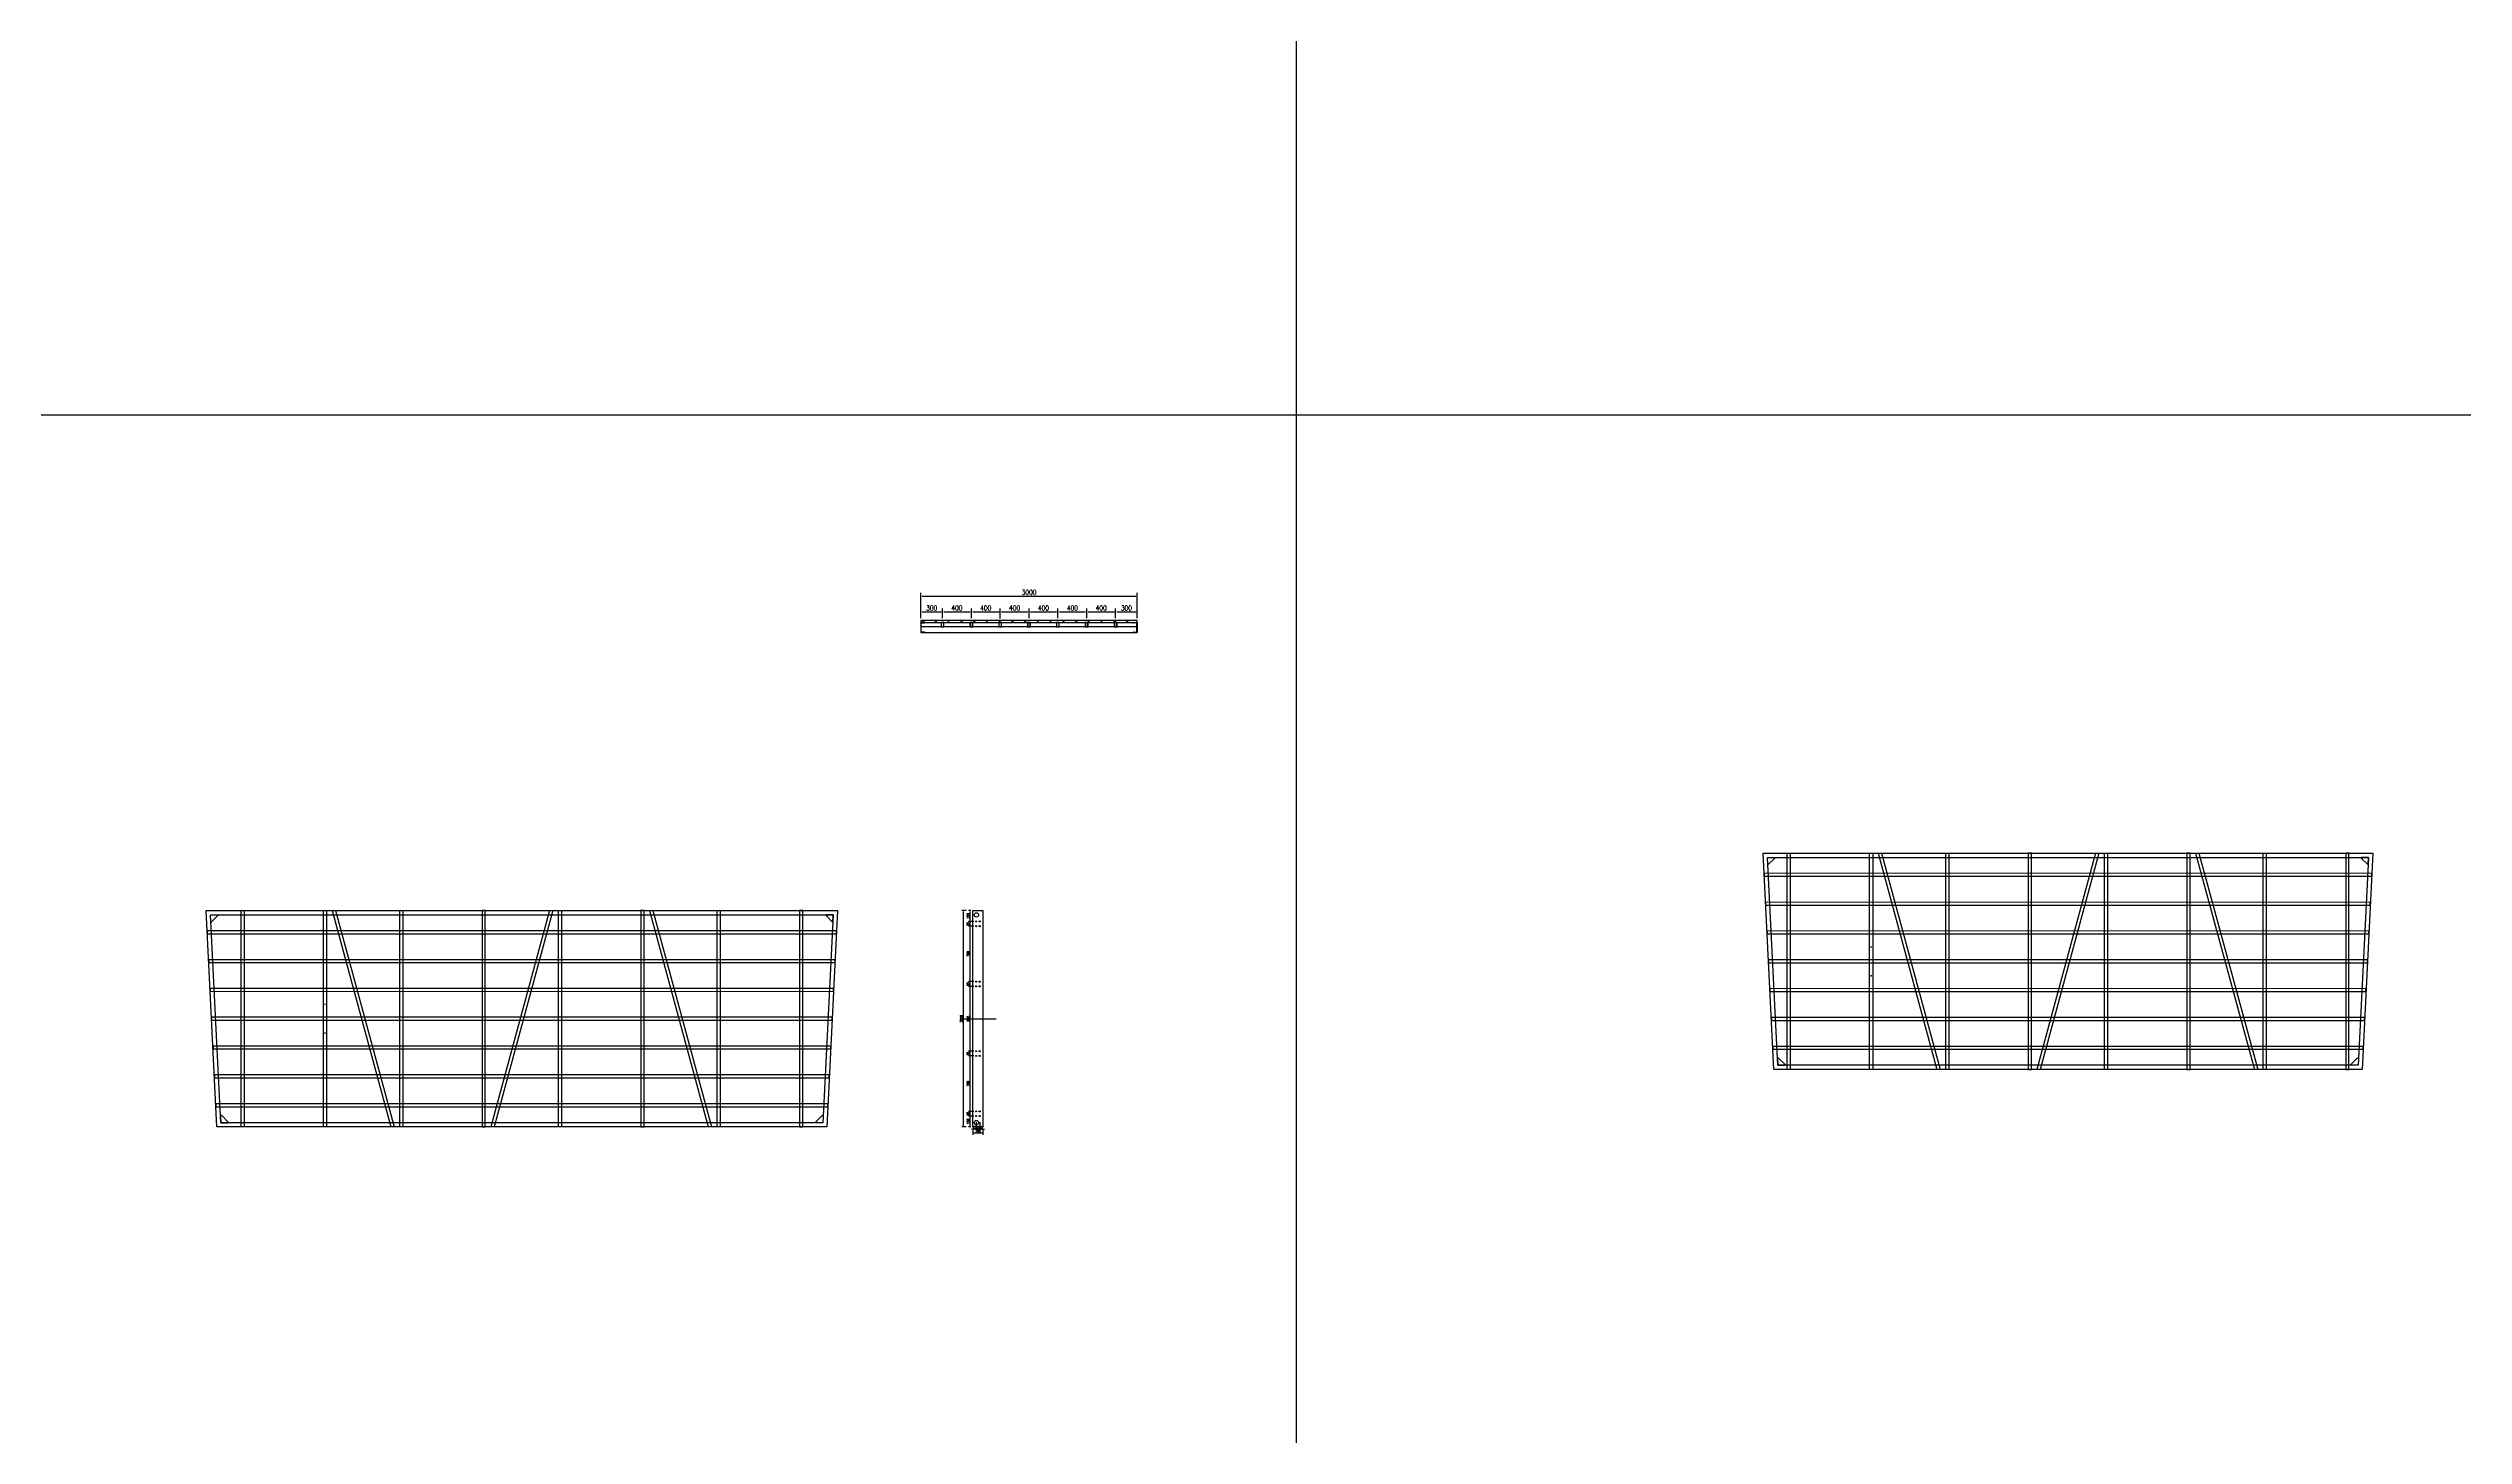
# Model space of a CAD drawing. Extents: x 10241 to 1500931, y -537358 to 142253.
# Drawn here: x 1063817 to 1097299, y 33379 to 52625 of the extents above; entities that cross this region are included whole.
import ezdxf

# ---------------------------------------------------------------- set-up
doc = ezdxf.new("R2010")
doc.units = 0
doc.header["$LTSCALE"] = 1000
doc.header["$MEASUREMENT"] = 0
for name, color, linetype in [('14#槽钢', 3, 'Continuous'), ('PUB_DIM', 3, 'Continuous'), ('W-STEEL_FRAME钢架', 3, 'Continuous'), ('W-STEEL_KEEL钢龙骨', 5, 'Continuous'), ('W-WOOD_FLOOR木地板', 30, 'Continuous'), ('钢架', 90, 'Continuous')]:
    doc.layers.add(name, color=color, linetype=linetype)
doc.styles.add('STANDARD_T3', font='simplex.shx', dxfattribs={"width": 0.7, "bigfont": 'gbcbig.shx'})
doc.dimstyles.new('W&&10', dxfattribs={"dimtxt": 35, "dimasz": 10, "dimexe": 25, "dimexo": 30, "dimgap": 10, "dimtad": 1, "dimdec": 0, "dimzin": 0, "dimdsep": 46, "dimtxsty": 'STANDARD_T3', "dimcen": 0.09, "dimclrd": 1, "dimclre": 1, "dimclrt": 7, "dimazin": 2, "dimtfac": 1, "dimtdec": 0, "dimtix": 1, "dimtmove": 2, "dimatfit": 3, "dimfxl": 100, "dimtolj": 1, "dimtzin": 0, "dimarcsym": 0})
doc.dimstyles.new('W&&20', dxfattribs={"dimtxt": 70, "dimasz": 20, "dimexe": 50, "dimexo": 60, "dimgap": 20, "dimtad": 1, "dimdec": 0, "dimzin": 0, "dimdsep": 46, "dimtxsty": 'STANDARD_T3', "dimcen": 0.09, "dimclrd": 1, "dimclre": 1, "dimclrt": 7, "dimazin": 2, "dimtfac": 1, "dimtdec": 0, "dimtix": 1, "dimtmove": 2, "dimatfit": 3, "dimfxl": 100, "dimtolj": 1, "dimtzin": 0, "dimarcsym": 0})

# ---------------------------------------------------------------- blocks, each defined once
blk = doc.blocks.new('*U51')
at = {"layer": '14#槽钢'}
blk.add_lwpolyline([(0, 29946), (0, -29946)], dxfattribs=at)
blk = doc.blocks.new('*U52')
at = {"layer": '14#槽钢', "color": 0, "linetype": 'ByBlock', "lineweight": -2, "transparency": 16777216}
blk.add_blockref('*U51', (43523, 0), dxfattribs=at)
blk = doc.blocks.new('*D125')
at = {"layer": 'Defpoints', "color": 0, "transparency": 16777216}
for p in [(1076596, 37813), (1076633, 37663), (1076678, 37813)]:
    blk.add_point(p, dxfattribs=at)
at = {"layer": 'W-STEEL_FRAME钢架', "color": 1, "lineweight": -2, "transparency": 16777216}
for p, q in [((1076648, 37813), (1076571, 37813)), ((1076603, 37663), (1076571, 37663)), ((1076596, 37673), (1076596, 37803))]:
    blk.add_line(p, q, dxfattribs=at)
at = {"layer": 'W-STEEL_FRAME钢架', "color": 1, "transparency": 16777216}
for points in [[(1076594, 37803), (1076598, 37803), (1076596, 37813)], [(1076594, 37673), (1076598, 37673), (1076596, 37663)]]:
    blk.add_solid(points, dxfattribs=at)
at = {"layer": 'W-STEEL_FRAME钢架', "color": 7, "transparency": 16777216, "insert": (1076569, 37738), "char_height": 35, "attachment_point": 5, "rotation": 90, "style": 'STANDARD_T3'}
blk.add_mtext('\\A1;150', dxfattribs=at)
blk = doc.blocks.new('*D126')
at = {"layer": 'Defpoints', "color": 0, "transparency": 16777216}
for p in [(1076596, 37878), (1076678, 37878), (1076678, 37813)]:
    blk.add_point(p, dxfattribs=at)
at = {"layer": 'W-STEEL_FRAME钢架', "color": 1, "lineweight": -2, "transparency": 16777216}
for p, q in [((1076648, 37878), (1076571, 37878)), ((1076596, 37823), (1076596, 37868)), ((1076648, 37813), (1076571, 37813))]:
    blk.add_line(p, q, dxfattribs=at)
at = {"layer": 'W-STEEL_FRAME钢架', "color": 1, "transparency": 16777216}
for points in [[(1076594, 37868), (1076598, 37868), (1076596, 37878)], [(1076594, 37823), (1076598, 37823), (1076596, 37813)]]:
    blk.add_solid(points, dxfattribs=at)
at = {"layer": 'W-STEEL_FRAME钢架', "color": 7, "transparency": 16777216, "insert": (1076569, 37846), "char_height": 35, "attachment_point": 5, "rotation": 90, "style": 'STANDARD_T3'}
blk.add_mtext('\\A1;65', dxfattribs=at)
blk = doc.blocks.new('*D127')
at = {"layer": 'Defpoints', "color": 0, "transparency": 16777216}
for p in [(1076596, 38648), (1076678, 38648), (1076678, 37878)]:
    blk.add_point(p, dxfattribs=at)
at = {"layer": 'W-STEEL_FRAME钢架', "color": 1, "lineweight": -2, "transparency": 16777216}
for p, q in [((1076648, 38648), (1076571, 38648)), ((1076596, 37888), (1076596, 38638)), ((1076648, 37878), (1076571, 37878))]:
    blk.add_line(p, q, dxfattribs=at)
at = {"layer": 'W-STEEL_FRAME钢架', "color": 1, "transparency": 16777216}
for points in [[(1076594, 38638), (1076598, 38638), (1076596, 38648)], [(1076594, 37888), (1076598, 37888), (1076596, 37878)]]:
    blk.add_solid(points, dxfattribs=at)
at = {"layer": 'W-STEEL_FRAME钢架', "color": 7, "transparency": 16777216, "insert": (1076569, 38263), "char_height": 35, "attachment_point": 5, "rotation": 90, "style": 'STANDARD_T3'}
blk.add_mtext('\\A1;769', dxfattribs=at)
blk = doc.blocks.new('*D128')
at = {"layer": 'Defpoints', "color": 0, "transparency": 16777216}
for p in [(1076596, 38713), (1076678, 38713), (1076678, 38648)]:
    blk.add_point(p, dxfattribs=at)
at = {"layer": 'W-STEEL_FRAME钢架', "color": 1, "lineweight": -2, "transparency": 16777216}
for p, q in [((1076648, 38713), (1076571, 38713)), ((1076648, 38648), (1076571, 38648)), ((1076596, 38658), (1076596, 38703))]:
    blk.add_line(p, q, dxfattribs=at)
at = {"layer": 'W-STEEL_FRAME钢架', "color": 1, "transparency": 16777216}
for points in [[(1076594, 38703), (1076598, 38703), (1076596, 38713)], [(1076594, 38658), (1076598, 38658), (1076596, 38648)]]:
    blk.add_solid(points, dxfattribs=at)
at = {"layer": 'W-STEEL_FRAME钢架', "color": 7, "transparency": 16777216, "insert": (1076569, 38680), "char_height": 35, "attachment_point": 5, "rotation": 90, "style": 'STANDARD_T3'}
blk.add_mtext('\\A1;65', dxfattribs=at)
blk = doc.blocks.new('*D129')
at = {"layer": 'Defpoints', "color": 0, "transparency": 16777216}
for p in [(1076596, 39613), (1076678, 39613), (1076678, 38713)]:
    blk.add_point(p, dxfattribs=at)
at = {"layer": 'W-STEEL_FRAME钢架', "color": 1, "lineweight": -2, "transparency": 16777216}
for p, q in [((1076648, 39613), (1076571, 39613)), ((1076596, 38723), (1076596, 39603)), ((1076648, 38713), (1076571, 38713))]:
    blk.add_line(p, q, dxfattribs=at)
at = {"layer": 'W-STEEL_FRAME钢架', "color": 1, "transparency": 16777216}
for points in [[(1076594, 39603), (1076598, 39603), (1076596, 39613)], [(1076594, 38723), (1076598, 38723), (1076596, 38713)]]:
    blk.add_solid(points, dxfattribs=at)
at = {"layer": 'W-STEEL_FRAME钢架', "color": 7, "transparency": 16777216, "insert": (1076569, 39163), "char_height": 35, "attachment_point": 5, "rotation": 90, "style": 'STANDARD_T3'}
blk.add_mtext('\\A1;900', dxfattribs=at)
blk = doc.blocks.new('*D130')
at = {"layer": 'Defpoints', "color": 0, "transparency": 16777216}
for p in [(1076596, 40513), (1076678, 40513), (1076678, 40448)]:
    blk.add_point(p, dxfattribs=at)
at = {"layer": 'W-STEEL_FRAME钢架', "color": 1, "lineweight": -2, "transparency": 16777216}
for p, q in [((1076648, 40513), (1076571, 40513)), ((1076648, 40448), (1076571, 40448)), ((1076596, 40458), (1076596, 40503))]:
    blk.add_line(p, q, dxfattribs=at)
at = {"layer": 'W-STEEL_FRAME钢架', "color": 1, "transparency": 16777216}
for points in [[(1076594, 40503), (1076598, 40503), (1076596, 40513)], [(1076594, 40458), (1076598, 40458), (1076596, 40448)]]:
    blk.add_solid(points, dxfattribs=at)
at = {"layer": 'W-STEEL_FRAME钢架', "color": 7, "transparency": 16777216, "insert": (1076569, 40480), "char_height": 35, "attachment_point": 5, "rotation": 90, "style": 'STANDARD_T3'}
blk.add_mtext('\\A1;65', dxfattribs=at)
blk = doc.blocks.new('*D131')
at = {"layer": 'Defpoints', "color": 0, "transparency": 16777216}
for p in [(1076596, 40663), (1076633, 40663), (1076678, 40513)]:
    blk.add_point(p, dxfattribs=at)
at = {"layer": 'W-STEEL_FRAME钢架', "color": 1, "lineweight": -2, "transparency": 16777216}
for p, q in [((1076603, 40663), (1076571, 40663)), ((1076596, 40523), (1076596, 40653)), ((1076648, 40513), (1076571, 40513))]:
    blk.add_line(p, q, dxfattribs=at)
at = {"layer": 'W-STEEL_FRAME钢架', "color": 1, "transparency": 16777216}
for points in [[(1076594, 40653), (1076598, 40653), (1076596, 40663)], [(1076594, 40523), (1076598, 40523), (1076596, 40513)]]:
    blk.add_solid(points, dxfattribs=at)
at = {"layer": 'W-STEEL_FRAME钢架', "color": 7, "transparency": 16777216, "insert": (1076569, 40588), "char_height": 35, "attachment_point": 5, "rotation": 90, "style": 'STANDARD_T3'}
blk.add_mtext('\\A1;150', dxfattribs=at)
blk = doc.blocks.new('*D132')
at = {"layer": 'Defpoints', "color": 0, "transparency": 16777216}
for p in [(1076633, 37663), (1076633, 37578), (1076773, 37663)]:
    blk.add_point(p, dxfattribs=at)
at = {"layer": 'W-STEEL_FRAME钢架', "color": 1, "lineweight": -2, "transparency": 16777216}
for p, q in [((1076633, 37633), (1076633, 37553)), ((1076763, 37578), (1076643, 37578)), ((1076773, 37633), (1076773, 37553))]:
    blk.add_line(p, q, dxfattribs=at)
at = {"layer": 'W-STEEL_FRAME钢架', "color": 1, "transparency": 16777216}
for points in [[(1076643, 37579), (1076643, 37576), (1076633, 37578)], [(1076763, 37579), (1076763, 37576), (1076773, 37578)]]:
    blk.add_solid(points, dxfattribs=at)
at = {"layer": 'W-STEEL_FRAME钢架', "color": 7, "transparency": 16777216, "insert": (1076703, 37605), "char_height": 35, "attachment_point": 5, "style": 'STANDARD_T3'}
blk.add_mtext('\\A1;140', dxfattribs=at)
blk = doc.blocks.new('*D133')
at = {"layer": 'Defpoints', "color": 0, "transparency": 16777216}
for p in [(1076728, 37813), (1076728, 37630), (1076773, 37663)]:
    blk.add_point(p, dxfattribs=at)
at = {"layer": 'W-STEEL_FRAME钢架', "color": 1, "lineweight": -2, "transparency": 16777216}
for p, q in [((1076718, 37630), (1076708, 37630)), ((1076728, 37730), (1076728, 37605)), ((1076773, 37630), (1076728, 37630)), ((1076773, 37633), (1076773, 37605)), ((1076783, 37630), (1076793, 37630))]:
    blk.add_line(p, q, dxfattribs=at)
at = {"layer": 'W-STEEL_FRAME钢架', "color": 1, "transparency": 16777216}
for points in [[(1076718, 37632), (1076718, 37629), (1076728, 37630)], [(1076783, 37632), (1076783, 37629), (1076773, 37630)]]:
    blk.add_solid(points, dxfattribs=at)
at = {"layer": 'W-STEEL_FRAME钢架', "color": 7, "transparency": 16777216, "insert": (1076750, 37658), "char_height": 35, "attachment_point": 5, "style": 'STANDARD_T3'}
blk.add_mtext('\\A1;45', dxfattribs=at)
blk = doc.blocks.new('*D134')
at = {"layer": 'Defpoints', "color": 0, "transparency": 16777216}
for p in [(1076678, 37813), (1076678, 37630), (1076728, 37813)]:
    blk.add_point(p, dxfattribs=at)
at = {"layer": 'W-STEEL_FRAME钢架', "color": 1, "lineweight": -2, "transparency": 16777216}
for p, q in [((1076668, 37630), (1076658, 37630)), ((1076678, 37730), (1076678, 37605)), ((1076728, 37630), (1076678, 37630)), ((1076728, 37730), (1076728, 37605)), ((1076738, 37630), (1076748, 37630))]:
    blk.add_line(p, q, dxfattribs=at)
at = {"layer": 'W-STEEL_FRAME钢架', "color": 1, "transparency": 16777216}
for points in [[(1076668, 37632), (1076668, 37629), (1076678, 37630)], [(1076738, 37632), (1076738, 37629), (1076728, 37630)]]:
    blk.add_solid(points, dxfattribs=at)
at = {"layer": 'W-STEEL_FRAME钢架', "color": 7, "transparency": 16777216, "insert": (1076703, 37658), "char_height": 35, "attachment_point": 5, "style": 'STANDARD_T3'}
blk.add_mtext('\\A1;50', dxfattribs=at)
blk = doc.blocks.new('*D123')
at = {"layer": 'Defpoints', "color": 0, "transparency": 16777216}
for p in [(1076633, 37663), (1076633, 37630), (1076678, 37813)]:
    blk.add_point(p, dxfattribs=at)
at = {"layer": 'W-STEEL_FRAME钢架', "color": 1, "lineweight": -2, "transparency": 16777216}
for p, q in [((1076623, 37630), (1076613, 37630)), ((1076633, 37633), (1076633, 37605)), ((1076678, 37630), (1076633, 37630)), ((1076678, 37730), (1076678, 37605)), ((1076688, 37630), (1076698, 37630))]:
    blk.add_line(p, q, dxfattribs=at)
at = {"layer": 'W-STEEL_FRAME钢架', "color": 1, "transparency": 16777216}
for points in [[(1076623, 37632), (1076623, 37629), (1076633, 37630)], [(1076688, 37632), (1076688, 37629), (1076678, 37630)]]:
    blk.add_solid(points, dxfattribs=at)
at = {"layer": 'W-STEEL_FRAME钢架', "color": 7, "transparency": 16777216, "insert": (1076655, 37658), "char_height": 35, "attachment_point": 5, "style": 'STANDARD_T3'}
blk.add_mtext('\\A1;45', dxfattribs=at)
blk = doc.blocks.new('*D124')
at = {"layer": 'Defpoints', "color": 0, "transparency": 16777216}
for p in [(1076503, 40663), (1076571, 40663), (1076571, 37663)]:
    blk.add_point(p, dxfattribs=at)
at = {"layer": 'W-STEEL_FRAME钢架', "color": 1, "lineweight": -2, "transparency": 16777216}
for p, q in [((1076541, 40663), (1076478, 40663)), ((1076503, 37673), (1076503, 40653)), ((1076541, 37663), (1076478, 37663))]:
    blk.add_line(p, q, dxfattribs=at)
at = {"layer": 'W-STEEL_FRAME钢架', "color": 1, "transparency": 16777216}
for points in [[(1076502, 40653), (1076505, 40653), (1076503, 40663)], [(1076502, 37673), (1076505, 37673), (1076503, 37663)]]:
    blk.add_solid(points, dxfattribs=at)
at = {"layer": 'W-STEEL_FRAME钢架', "color": 7, "transparency": 16777216, "insert": (1076476, 39163), "char_height": 35, "attachment_point": 5, "rotation": 90, "style": 'STANDARD_T3'}
blk.add_mtext('\\A1;3000', dxfattribs=at)
blk = doc.blocks.new('*D135')
at = {"layer": 'Defpoints', "color": 0, "transparency": 16777216}
for p in [(1076596, 39678), (1076678, 39678), (1076678, 39613)]:
    blk.add_point(p, dxfattribs=at)
at = {"layer": 'W-STEEL_FRAME钢架', "color": 1, "lineweight": -2, "transparency": 16777216}
for p, q in [((1076648, 39678), (1076571, 39678)), ((1076648, 39613), (1076571, 39613)), ((1076596, 39623), (1076596, 39668))]:
    blk.add_line(p, q, dxfattribs=at)
at = {"layer": 'W-STEEL_FRAME钢架', "color": 1, "transparency": 16777216}
for points in [[(1076594, 39668), (1076598, 39668), (1076596, 39678)], [(1076594, 39623), (1076598, 39623), (1076596, 39613)]]:
    blk.add_solid(points, dxfattribs=at)
at = {"layer": 'W-STEEL_FRAME钢架', "color": 7, "transparency": 16777216, "insert": (1076569, 39646), "char_height": 35, "attachment_point": 5, "rotation": 90, "style": 'STANDARD_T3'}
blk.add_mtext('\\A1;65', dxfattribs=at)
blk = doc.blocks.new('*D136')
at = {"layer": 'Defpoints', "color": 0, "transparency": 16777216}
for p in [(1076596, 40448), (1076633, 40448), (1076678, 39678)]:
    blk.add_point(p, dxfattribs=at)
at = {"layer": 'W-STEEL_FRAME钢架', "color": 1, "lineweight": -2, "transparency": 16777216}
for p, q in [((1076603, 40448), (1076571, 40448)), ((1076596, 39688), (1076596, 40438)), ((1076648, 39678), (1076571, 39678))]:
    blk.add_line(p, q, dxfattribs=at)
at = {"layer": 'W-STEEL_FRAME钢架', "color": 1, "transparency": 16777216}
for points in [[(1076594, 40438), (1076598, 40438), (1076596, 40448)], [(1076594, 39688), (1076598, 39688), (1076596, 39678)]]:
    blk.add_solid(points, dxfattribs=at)
at = {"layer": 'W-STEEL_FRAME钢架', "color": 7, "transparency": 16777216, "insert": (1076569, 40063), "char_height": 35, "attachment_point": 5, "rotation": 90, "style": 'STANDARD_T3'}
blk.add_mtext('\\A1;769', dxfattribs=at)
blk = doc.blocks.new('14a槽钢')
at = {"layer": '钢架'}
h = blk.add_hatch(dxfattribs=at)
h.set_pattern_fill('STEEL', color=4, scale=10)
h.set_pattern_definition([(50.389312, (-1352470.2, 1293523.579), (-9.2899201, 11.2253202), []), (50.389312, (-1352470.2, 1293531.516), (-9.2899201, 11.2253202), [])])
edge = h.paths.add_edge_path()
edge.add_ellipse((-1332250, 1115678), major_axis=(-3.26, 5.03), ratio=0.900468, start_angle=55.3931, end_angle=130.6069)
edge.add_line((-1332252, 1115673), (-1332208, 1115673))
edge.add_ellipse((-1332208, 1115667), major_axis=(0, 6), ratio=0.827586, start_angle=270, end_angle=360, ccw=False)
edge.add_line((-1332203, 1115667), (-1332203, 1115551))
edge.add_ellipse((-1332208, 1115551), major_axis=(0, 6), ratio=0.827586, start_angle=180, end_angle=270, ccw=False)
edge.add_line((-1332208, 1115545), (-1332251, 1115545))
edge.add_ellipse((-1332250, 1115540), major_axis=(3.82, 3.82), ratio=1, start_angle=49.2445, end_angle=141.5341)
edge.add_line((-1332256, 1115539), (-1332198, 1115539))
edge.add_line((-1332198, 1115539), (-1332198, 1115679))
edge.add_line((-1332198, 1115679), (-1332256, 1115679))
for p, q in [((-1332256, 1115679, 0), (-1332198, 1115679, 0)), ((-1332208, 1115673, 0), (-1332251, 1115673, 0)), ((-1332246, 1115679, 0), (-1332246, 1115679, 0)), ((-1332203, 1115551, 0), (-1332203, 1115667, 0)), ((-1332198, 1115679, 0), (-1332198, 1115539, 0)), ((-1332198, 1115539, 0), (-1332256, 1115539, 0)), ((-1332251, 1115545, 0), (-1332208, 1115545, 0)), ((-1332246, 1115539, 0), (-1332246, 1115539, 0))]:
    blk.add_line(p, q, dxfattribs=at)
for centre, start_param, end_param in [((-1332251, 1115679, 0), 1.570796, 3.141593), ((-1332208, 1115667, 0), 4.712389, 6.283185), ((-1332208, 1115667, 0), 4.712389, 6.283185), ((-1332251, 1115539, 0), 0, 1.570796), ((-1332208, 1115551, 0), 3.141593, 4.712389)]:
    blk.add_ellipse(centre, major_axis=(0, 6), ratio=0.827586, start_param=start_param, end_param=end_param, dxfattribs=at)
blk = doc.blocks.new('*D285')
at = {"color": 1, "lineweight": -2, "transparency": 16777216}
for p, q in [((1075912, 44749), (1075912, 45073)), ((1075932, 45023), (1078891, 45023)), ((1078911, 44749), (1078911, 45073))]:
    blk.add_line(p, q, dxfattribs=at)
at = {"color": 1, "transparency": 16777216}
for points in [[(1075932, 45026), (1075932, 45020), (1075912, 45023)], [(1078891, 45026), (1078891, 45020), (1078911, 45023)]]:
    blk.add_solid(points, dxfattribs=at)
at = {"layer": 'Defpoints', "color": 0, "transparency": 16777216}
for p in [(1078911, 45023), (1075912, 44689), (1078911, 44689)]:
    blk.add_point(p, dxfattribs=at)
at = {"color": 7, "transparency": 16777216, "insert": (1077412, 45078), "char_height": 70, "attachment_point": 5, "style": 'STANDARD_T3'}
blk.add_mtext('\\A1;3000', dxfattribs=at)
blk = doc.blocks.new('ganglonggu')
at = {"layer": 'W-STEEL_KEEL钢龙骨'}
for points in [[(-1338169, 1115605), (-1338129, 1115605), (-1338129, 1115665), (-1338169, 1115665)], [(-1338166, 1115608), (-1338132, 1115608), (-1338132, 1115662), (-1338166, 1115662)]]:
    blk.add_lwpolyline(points, close=True, dxfattribs=at)
blk = doc.blocks.new('*U283')
blk.add_blockref('ganglonggu', (1338149, -1115635))
blk = doc.blocks.new('*U284')
at = {"layer": 'W-STEEL_KEEL钢龙骨', "color": 0, "linetype": 'ByBlock', "lineweight": -2}
for p in [(0, 0), (400, 0), (800, 0), (1200, 0), (1600, 0), (2000, 0)]:
    blk.add_blockref('*U283', p, dxfattribs=at)
at = {"layer": 'W-STEEL_KEEL钢龙骨', "color": 0, "linetype": 'ByBlock', "lineweight": -2, "transparency": 16777216}
blk.add_blockref('*U283', (2400, 0), dxfattribs=at)
blk = doc.blocks.new('*D286')
at = {"layer": 'Defpoints', "color": 0, "transparency": 16777216}
for p in [(1075912, 44659), (1076212, 44806), (1076212, 44659)]:
    blk.add_point(p, dxfattribs=at)
at = {"layer": 'PUB_DIM', "color": 1, "lineweight": -2, "transparency": 16777216}
for p, q in [((1075912, 44719), (1075912, 44856)), ((1075932, 44806), (1076192, 44806)), ((1076212, 44719), (1076212, 44856))]:
    blk.add_line(p, q, dxfattribs=at)
at = {"layer": 'PUB_DIM', "color": 1, "transparency": 16777216}
for points in [[(1075932, 44809), (1075932, 44802), (1075912, 44806)], [(1076192, 44809), (1076192, 44802), (1076212, 44806)]]:
    blk.add_solid(points, dxfattribs=at)
at = {"layer": 'PUB_DIM', "color": 7, "transparency": 16777216, "insert": (1076062, 44861), "char_height": 70, "attachment_point": 5, "style": 'STANDARD_T3'}
blk.add_mtext('\\A1;300', dxfattribs=at)
blk = doc.blocks.new('*D287')
at = {"layer": 'Defpoints', "color": 0, "transparency": 16777216}
for p in [(1076212, 44659), (1076612, 44806), (1076612, 44659)]:
    blk.add_point(p, dxfattribs=at)
at = {"layer": 'PUB_DIM', "color": 1, "lineweight": -2, "transparency": 16777216}
for p, q in [((1076212, 44719), (1076212, 44856)), ((1076232, 44806), (1076592, 44806)), ((1076612, 44719), (1076612, 44856))]:
    blk.add_line(p, q, dxfattribs=at)
at = {"layer": 'PUB_DIM', "color": 1, "transparency": 16777216}
for points in [[(1076232, 44809), (1076232, 44802), (1076212, 44806)], [(1076592, 44809), (1076592, 44802), (1076612, 44806)]]:
    blk.add_solid(points, dxfattribs=at)
at = {"layer": 'PUB_DIM', "color": 7, "transparency": 16777216, "insert": (1076412, 44861), "char_height": 70, "attachment_point": 5, "style": 'STANDARD_T3'}
blk.add_mtext('\\A1;400', dxfattribs=at)
blk = doc.blocks.new('*D288')
at = {"layer": 'Defpoints', "color": 0, "transparency": 16777216}
for p in [(1076612, 44659), (1077012, 44806), (1077012, 44656)]:
    blk.add_point(p, dxfattribs=at)
at = {"layer": 'PUB_DIM', "color": 1, "lineweight": -2, "transparency": 16777216}
for p, q in [((1076612, 44719), (1076612, 44856)), ((1076632, 44806), (1076992, 44806)), ((1077012, 44716), (1077012, 44856))]:
    blk.add_line(p, q, dxfattribs=at)
at = {"layer": 'PUB_DIM', "color": 1, "transparency": 16777216}
for points in [[(1076632, 44809), (1076632, 44802), (1076612, 44806)], [(1076992, 44809), (1076992, 44802), (1077012, 44806)]]:
    blk.add_solid(points, dxfattribs=at)
at = {"layer": 'PUB_DIM', "color": 7, "transparency": 16777216, "insert": (1076812, 44861), "char_height": 70, "attachment_point": 5, "style": 'STANDARD_T3'}
blk.add_mtext('\\A1;400', dxfattribs=at)
blk = doc.blocks.new('*D289')
at = {"layer": 'Defpoints', "color": 0, "transparency": 16777216}
for p in [(1077012, 44656), (1077412, 44806), (1077412, 44659)]:
    blk.add_point(p, dxfattribs=at)
at = {"layer": 'PUB_DIM', "color": 1, "lineweight": -2, "transparency": 16777216}
for p, q in [((1077012, 44716), (1077012, 44856)), ((1077032, 44806), (1077392, 44806)), ((1077412, 44719), (1077412, 44856))]:
    blk.add_line(p, q, dxfattribs=at)
at = {"layer": 'PUB_DIM', "color": 1, "transparency": 16777216}
for points in [[(1077032, 44809), (1077032, 44802), (1077012, 44806)], [(1077392, 44809), (1077392, 44802), (1077412, 44806)]]:
    blk.add_solid(points, dxfattribs=at)
at = {"layer": 'PUB_DIM', "color": 7, "transparency": 16777216, "insert": (1077212, 44861), "char_height": 70, "attachment_point": 5, "style": 'STANDARD_T3'}
blk.add_mtext('\\A1;400', dxfattribs=at)
blk = doc.blocks.new('*D290')
at = {"layer": 'Defpoints', "color": 0, "transparency": 16777216}
for p in [(1077412, 44659), (1077812, 44806), (1077812, 44659)]:
    blk.add_point(p, dxfattribs=at)
at = {"layer": 'PUB_DIM', "color": 1, "lineweight": -2, "transparency": 16777216}
for p, q in [((1077412, 44719), (1077412, 44856)), ((1077432, 44806), (1077792, 44806)), ((1077812, 44719), (1077812, 44856))]:
    blk.add_line(p, q, dxfattribs=at)
at = {"layer": 'PUB_DIM', "color": 1, "transparency": 16777216}
for points in [[(1077432, 44809), (1077432, 44802), (1077412, 44806)], [(1077792, 44809), (1077792, 44802), (1077812, 44806)]]:
    blk.add_solid(points, dxfattribs=at)
at = {"layer": 'PUB_DIM', "color": 7, "transparency": 16777216, "insert": (1077612, 44861), "char_height": 70, "attachment_point": 5, "style": 'STANDARD_T3'}
blk.add_mtext('\\A1;400', dxfattribs=at)
blk = doc.blocks.new('*D291')
at = {"layer": 'Defpoints', "color": 0, "transparency": 16777216}
for p in [(1077812, 44659), (1078212, 44806), (1078212, 44659)]:
    blk.add_point(p, dxfattribs=at)
at = {"layer": 'PUB_DIM', "color": 1, "lineweight": -2, "transparency": 16777216}
for p, q in [((1077812, 44719), (1077812, 44856)), ((1077832, 44806), (1078192, 44806)), ((1078212, 44719), (1078212, 44856))]:
    blk.add_line(p, q, dxfattribs=at)
at = {"layer": 'PUB_DIM', "color": 1, "transparency": 16777216}
for points in [[(1077832, 44809), (1077832, 44802), (1077812, 44806)], [(1078192, 44809), (1078192, 44802), (1078212, 44806)]]:
    blk.add_solid(points, dxfattribs=at)
at = {"layer": 'PUB_DIM', "color": 7, "transparency": 16777216, "insert": (1078012, 44861), "char_height": 70, "attachment_point": 5, "style": 'STANDARD_T3'}
blk.add_mtext('\\A1;400', dxfattribs=at)
blk = doc.blocks.new('*D292')
at = {"layer": 'Defpoints', "color": 0, "transparency": 16777216}
for p in [(1078212, 44659), (1078612, 44806), (1078612, 44659)]:
    blk.add_point(p, dxfattribs=at)
at = {"layer": 'PUB_DIM', "color": 1, "lineweight": -2, "transparency": 16777216}
for p, q in [((1078212, 44719), (1078212, 44856)), ((1078232, 44806), (1078592, 44806)), ((1078612, 44719), (1078612, 44856))]:
    blk.add_line(p, q, dxfattribs=at)
at = {"layer": 'PUB_DIM', "color": 1, "transparency": 16777216}
for points in [[(1078232, 44809), (1078232, 44802), (1078212, 44806)], [(1078592, 44809), (1078592, 44802), (1078612, 44806)]]:
    blk.add_solid(points, dxfattribs=at)
at = {"layer": 'PUB_DIM', "color": 7, "transparency": 16777216, "insert": (1078412, 44861), "char_height": 70, "attachment_point": 5, "style": 'STANDARD_T3'}
blk.add_mtext('\\A1;400', dxfattribs=at)
blk = doc.blocks.new('*D293')
at = {"layer": 'Defpoints', "color": 0, "transparency": 16777216}
for p in [(1078612, 44659), (1078912, 44806), (1078912, 44659)]:
    blk.add_point(p, dxfattribs=at)
at = {"layer": 'PUB_DIM', "color": 1, "lineweight": -2, "transparency": 16777216}
for p, q in [((1078612, 44719), (1078612, 44856)), ((1078632, 44806), (1078892, 44806)), ((1078912, 44719), (1078912, 44856))]:
    blk.add_line(p, q, dxfattribs=at)
at = {"layer": 'PUB_DIM', "color": 1, "transparency": 16777216}
for points in [[(1078632, 44809), (1078632, 44802), (1078612, 44806)], [(1078892, 44809), (1078892, 44802), (1078912, 44806)]]:
    blk.add_solid(points, dxfattribs=at)
at = {"layer": 'PUB_DIM', "color": 7, "transparency": 16777216, "insert": (1078762, 44861), "char_height": 70, "attachment_point": 5, "style": 'STANDARD_T3'}
blk.add_mtext('\\A1;300', dxfattribs=at)

msp = doc.modelspace()

# ---------------------------------------------------------------- hatches: boundary and pattern name
at = {"layer": 'W-WOOD_FLOOR木地板'}
h = msp.add_hatch(dxfattribs=at)
h.set_pattern_fill('木板', color=256, scale=100)
h.set_pattern_definition([(0, (2622268.11, -1090171.59), (0, 125), []), (45, (2622268.11, -1090171.59), (-88.388348, 88.388348), [])])
h.paths.add_polyline_path([(1078911.6, 44689.3), (1075911.6, 44689.3), (1075911.6, 44659.3), (1078911.6, 44659.3)])

# ---------------------------------------------------------------- linework, layer by layer
at = {"layer": '14#槽钢'}
msp.add_lwpolyline([(1037592.4, 47538.8), (1124639, 47538.8)], dxfattribs=at)
for points in [[(1096039.8, 41460), (1095890, 38459.8), (1087736.9, 38459.8), (1087587.1, 41460)], [(1095978.8, 41402), (1095834.8, 38517.8), (1087792, 38517.8), (1087648, 41402)], [(1074757.8, 40663.4), (1074608, 37663.1), (1066155.2, 37663.1), (1066005.4, 40663.4)], [(1074696.8, 40605.4), (1074552.8, 37721.1), (1066210.4, 37721.1), (1066066.4, 40605.4)]]:
    msp.add_lwpolyline(points, close=True, dxfattribs=at)
at = {"layer": 'PUB_DIM'}
for p, q in [((1089076.4, 40160), (1089090.4, 40160)), ((1089083.4, 40167), (1089083.4, 40153)), ((1089076.4, 39760), (1089090.4, 39760)), ((1089083.4, 39767), (1089083.4, 39753)), ((1067644.6, 39363.4), (1067658.6, 39363.4)), ((1067651.6, 39370.4), (1067651.6, 39356.4)), ((1067644.6, 38963.4), (1067658.6, 38963.4)), ((1067651.6, 38970.4), (1067651.6, 38956.4))]:
    msp.add_line(p, q, dxfattribs=at)
at = {"layer": 'W-STEEL_FRAME钢架'}
for p, q in [((1089183.2, 41460), (1089997.2, 38460)), ((1089229.6, 41460), (1090043.6, 38460)), ((1092197.2, 41460), (1091383.2, 38460)), ((1092243.6, 41460), (1091429.6, 38460)), ((1093583.2, 41460), (1094397.2, 38460)), ((1093629.6, 41460), (1094443.6, 38460)), ((1067751.4, 40663.4), (1068565.4, 37663.4)), ((1067797.8, 40663.4), (1068611.8, 37663.4)), ((1070765.4, 40663.4), (1069951.4, 37663.4)), ((1070811.8, 40663.4), (1069997.8, 37663.4)), ((1072151.4, 40663.4), (1072965.4, 37663.4)), ((1072197.8, 40663.4), (1073011.8, 37663.4)), ((1076503.3, 39163.1), (1076955.8, 39163.1))]:
    msp.add_line(p, q, dxfattribs=at)
for points in [[(1075911.6, 44519.3), (1078911.6, 44519.3), (1078911.6, 44599.3), (1075911.6, 44599.3)], [(1087920.4, 41460), (1087963.4, 41460), (1087963.4, 38460), (1087920.4, 38460)], [(1089063.4, 41460), (1089106.4, 41460), (1089106.4, 38460), (1089063.4, 38460)], [(1090120.4, 41460), (1090163.4, 41460), (1090163.4, 38460), (1090120.4, 38460)], [(1091306.4, 41460), (1091263.4, 41460), (1091263.4, 38460), (1091306.4, 38460)], [(1092320.4, 41460), (1092363.4, 41460), (1092363.4, 38460), (1092320.4, 38460)], [(1093506.4, 41460), (1093463.4, 41460), (1093463.4, 38460), (1093506.4, 38460)], [(1094520.4, 41460), (1094563.4, 41460), (1094563.4, 38460), (1094520.4, 38460)], [(1095706.4, 41460), (1095663.4, 41460), (1095663.4, 38460), (1095706.4, 38460)], [(1066488.6, 40663.4), (1066531.6, 40663.4), (1066531.6, 37663.4), (1066488.6, 37663.4)], [(1067631.6, 40663.4), (1067674.6, 40663.4), (1067674.6, 37663.4), (1067631.6, 37663.4)], [(1068688.6, 40663.4), (1068731.6, 40663.4), (1068731.6, 37663.4), (1068688.6, 37663.4)], [(1069874.6, 40663.4), (1069831.6, 40663.4), (1069831.6, 37663.4), (1069874.6, 37663.4)], [(1070888.6, 40663.4), (1070931.6, 40663.4), (1070931.6, 37663.4), (1070888.6, 37663.4)], [(1072074.6, 40663.4), (1072031.6, 40663.4), (1072031.6, 37663.4), (1072074.6, 37663.4)], [(1073088.6, 40663.4), (1073131.6, 40663.4), (1073131.6, 37663.4), (1073088.6, 37663.4)], [(1074274.6, 40663.4), (1074231.6, 40663.4), (1074231.6, 37663.4), (1074274.6, 37663.4)], [(1076632.6, 37663.1), (1076632.6, 40663.1), (1076772.6, 40663.1), (1076772.6, 37663.1)]]:
    msp.add_lwpolyline(points, close=True, dxfattribs=at)
at = {"layer": 'W-STEEL_FRAME钢架', "color": 1}
for points in [[(1087658, 41302), (1087653, 41302), (1087648, 41402), (1087748, 41402), (1087748, 41392)], [(1095969.5, 41302), (1095973.8, 41302), (1095978.8, 41402), (1095879.5, 41402), (1095879.5, 41392)], [(1066076.4, 40505.4), (1066071.4, 40505.4), (1066066.4, 40605.4), (1066166.4, 40605.4), (1066166.4, 40595.4)], [(1074687.5, 40505.4), (1074691.8, 40505.4), (1074696.8, 40605.4), (1074597.5, 40605.4), (1074597.5, 40595.4)], [(1087802, 38617.8), (1087787, 38617.8), (1087792, 38517.8), (1087892, 38517.8), (1087892, 38527.8)], [(1095824.8, 38617.8), (1095839.8, 38617.8), (1095834.8, 38517.8), (1095734.8, 38517.8), (1095734.8, 38527.8)], [(1066220.4, 37821.1), (1066205.4, 37821.2), (1066210.4, 37721.1), (1066310.4, 37721.1), (1066310.4, 37731.1)], [(1074542.8, 37821.1), (1074557.8, 37821.2), (1074552.8, 37721.1), (1074452.8, 37721.1), (1074452.8, 37731.1)]]:
    msp.add_lwpolyline(points, close=True, dxfattribs=at)
at = {"layer": 'W-STEEL_FRAME钢架'}
for centre in [(1076682.6, 40603.1), (1076682.6, 37723.1)]:
    msp.add_circle(centre, 30, dxfattribs=at)
at = {"layer": 'W-STEEL_FRAME钢架', "color": 1}
for centre in [(1076677.5, 40513.1), (1076727.6, 40513.1), (1076677.5, 40447.8), (1076727.6, 40447.8), (1076677.5, 39678.4), (1076677.5, 39613.1), (1076727.6, 39678.4), (1076727.6, 39613.1), (1076677.5, 38713.1), (1076677.5, 38647.8), (1076727.6, 38713.1), (1076727.6, 38647.8), (1076677.5, 37878.4), (1076727.6, 37878.4), (1076677.5, 37813.1), (1076727.6, 37813.1)]:
    msp.add_circle(centre, 7.5, dxfattribs=at)
at = {"layer": 'W-STEEL_KEEL钢龙骨'}
for points in [[(1087602, 41140.2), (1096024.9, 41140.8), (1096024.9, 41180.8), (1087602, 41180.2)], [(1087622.1, 40738.2), (1096004.9, 40740.9), (1096004.9, 40780.9), (1087622.1, 40778.2)], [(1066020.4, 40343.1), (1074742.8, 40343.3), (1074742.8, 40383.3), (1066020.4, 40383.1)], [(1087641.9, 40340.9), (1095984.9, 40339.7), (1095984.9, 40379.7), (1087641.9, 40380.9)], [(1066040.4, 39942.4), (1074722.8, 39942.8), (1074722.8, 39982.8), (1066040.4, 39982.4)], [(1087662, 39939.9), (1095964.9, 39939.9), (1095964.9, 39979.9), (1087662, 39979.9)], [(1066060.3, 39543.8), (1074702.9, 39543.4), (1074702.9, 39583.4), (1066060.3, 39583.8)], [(1087681.8, 39542), (1095944.9, 39539.8), (1095944.9, 39579.8), (1087681.8, 39582)], [(1066080.3, 39143.3), (1074682.9, 39143.3), (1074682.9, 39183.3), (1066080.3, 39183.3)], [(1087701.9, 39140.2), (1095925, 39141.2), (1095925, 39181.2), (1087701.9, 39180.2)], [(1066100.3, 38743.8), (1074663, 38743.8), (1074663, 38783.8), (1066100.3, 38783.8)], [(1087721.9, 38740.2), (1095905, 38740.3), (1095905, 38780.3), (1087721.9, 38780.2)], [(1066120.3, 38343.8), (1074643, 38343.4), (1074643, 38383.4), (1066120.3, 38383.8)], [(1066140.3, 37943.3), (1074623, 37943), (1074623, 37983), (1066140.3, 37983.3)]]:
    msp.add_lwpolyline(points, close=True, dxfattribs=at)
at = {"layer": 'W-WOOD_FLOOR木地板'}
msp.add_lwpolyline([(1075911.6, 44659.3), (1078911.6, 44659.3), (1078911.6, 44689.3), (1075911.6, 44689.3)], close=True, dxfattribs=at)

# ---------------------------------------------------------------- block references
at = {"layer": '14#槽钢'}
msp.add_blockref('*U52', (1037592.4, 32566), dxfattribs=at)
at = {"layer": 'W-STEEL_FRAME钢架', "xscale": -1}
msp.add_blockref('14a槽钢', (-256286.2, -1071019.7, 0), dxfattribs=at)
at = {"layer": 'W-STEEL_FRAME钢架'}
msp.add_blockref('14a槽钢', (2411109.4, -1071019.7, 0), dxfattribs=at)
at = {"layer": 'W-STEEL_KEEL钢龙骨'}
msp.add_blockref('*U284', (1076211.6, 44629.3), dxfattribs=at)

# ---------------------------------------------------------------- dimensions: what is measured, and where the dimension line sits
dim = msp.add_linear_dim(base=(1078911.4, 45022.9), p1=(1075911.6, 44689.3), p2=(1078911.4, 44689.3), dimstyle='W&&20')
dim.commit()
dim.dimension.update_dxf_attribs({"geometry": '*D285', "text_midpoint": (1077411.5, 45077.9)})
at = {"layer": 'PUB_DIM'}
for base, p1, p2, picture, middle in [((1076211.6, 44805.5), (1075911.6, 44659.3), (1076211.6, 44659.3), '*D286', (1076061.6, 44860.5)), ((1076611.6, 44805.5), (1076211.6, 44659.3), (1076611.6, 44659.3), '*D287', (1076411.6, 44860.5)), ((1077011.6, 44805.5), (1076611.6, 44659.3), (1077011.6, 44656.3), '*D288', (1076811.6, 44860.5)), ((1077411.6, 44805.5), (1077011.6, 44656.3), (1077411.6, 44659.3), '*D289', (1077211.6, 44860.5)), ((1077811.6, 44805.5), (1077411.6, 44659.3), (1077811.6, 44659.3), '*D290', (1077611.6, 44860.5)), ((1078211.6, 44805.5), (1077811.6, 44659.3), (1078211.6, 44659.3), '*D291', (1078011.6, 44860.5)), ((1078611.6, 44805.5), (1078211.6, 44659.3), (1078611.6, 44659.3), '*D292', (1078411.6, 44860.5)), ((1078911.6, 44805.5), (1078611.6, 44659.3), (1078911.6, 44659.3), '*D293', (1078761.6, 44860.5))]:
    dim = msp.add_linear_dim(base=base, p1=p1, p2=p2, dimstyle='W&&20', dxfattribs=at)
    dim.commit()
    dim.dimension.update_dxf_attribs({"geometry": picture, "text_midpoint": middle})
at = {"layer": 'W-STEEL_FRAME钢架'}
for base, p1, p2, angle, picture, middle in [((1076503.3, 40663.1), (1076571.2, 37663.1), (1076571.2, 40663.1), 90, '*D124', (1076475.8, 39163.1)), ((1076596.2, 40663.1), (1076677.5, 40513.1), (1076632.6, 40663.1), 90, '*D131', (1076568.7, 40588.1)), ((1076596.2, 40513.1), (1076677.5, 40447.8), (1076677.5, 40513.1), 90, '*D130', (1076568.7, 40480.4)), ((1076596.2, 40447.8), (1076677.5, 39678.4), (1076632.6, 40447.8), 90, '*D136', (1076568.7, 40063.1)), ((1076596.2, 39678.4), (1076677.5, 39613.1), (1076677.5, 39678.4), 90, '*D135', (1076568.7, 39645.8)), ((1076596.2, 39613.1), (1076677.5, 38713.1), (1076677.5, 39613.1), 90, '*D129', (1076568.7, 39163.1)), ((1076596.2, 38713.1), (1076677.5, 38647.8), (1076677.5, 38713.1), 90, '*D128', (1076568.7, 38680.4)), ((1076596.2, 38647.8), (1076677.5, 37878.4), (1076677.5, 38647.8), 90, '*D127', (1076568.7, 38263.1)), ((1076596.2, 37878.4), (1076677.5, 37813.1), (1076677.5, 37878.4), 90, '*D126', (1076568.7, 37845.8)), ((1076596.2, 37813.1), (1076632.6, 37663.1), (1076677.5, 37813.1), 90, '*D125', (1076568.7, 37738.1)), ((1076632.6, 37577.6), (1076772.6, 37663.1), (1076632.6, 37663.1), 180, '*D132', (1076702.6, 37605.1))]:
    dim = msp.add_linear_dim(base=base, p1=p1, p2=p2, angle=angle, dimstyle='W&&10', dxfattribs=at)
    dim.commit()
    dim.dimension.update_dxf_attribs({"geometry": picture, "text_midpoint": middle})
for base, p1, p2, picture, middle in [((1076632.6, 37630.4), (1076677.5, 37813.1), (1076632.6, 37663.1), '*D123', (1076655, 37657.9)), ((1076677.5, 37630.4), (1076727.6, 37813.1), (1076677.5, 37813.1), '*D134', (1076702.6, 37657.9)), ((1076727.6, 37630.4), (1076772.6, 37663.1), (1076727.6, 37813.1), '*D133', (1076750.1, 37657.9))]:
    dim = msp.add_linear_dim(base=base, p1=p1, p2=p2, angle=180, dimstyle='W&&10', override={"dimfxlon": 1}, dxfattribs=at)
    dim.commit()
    dim.dimension.update_dxf_attribs({"geometry": picture, "text_midpoint": middle})

doc.saveas('drawing.dxf')
